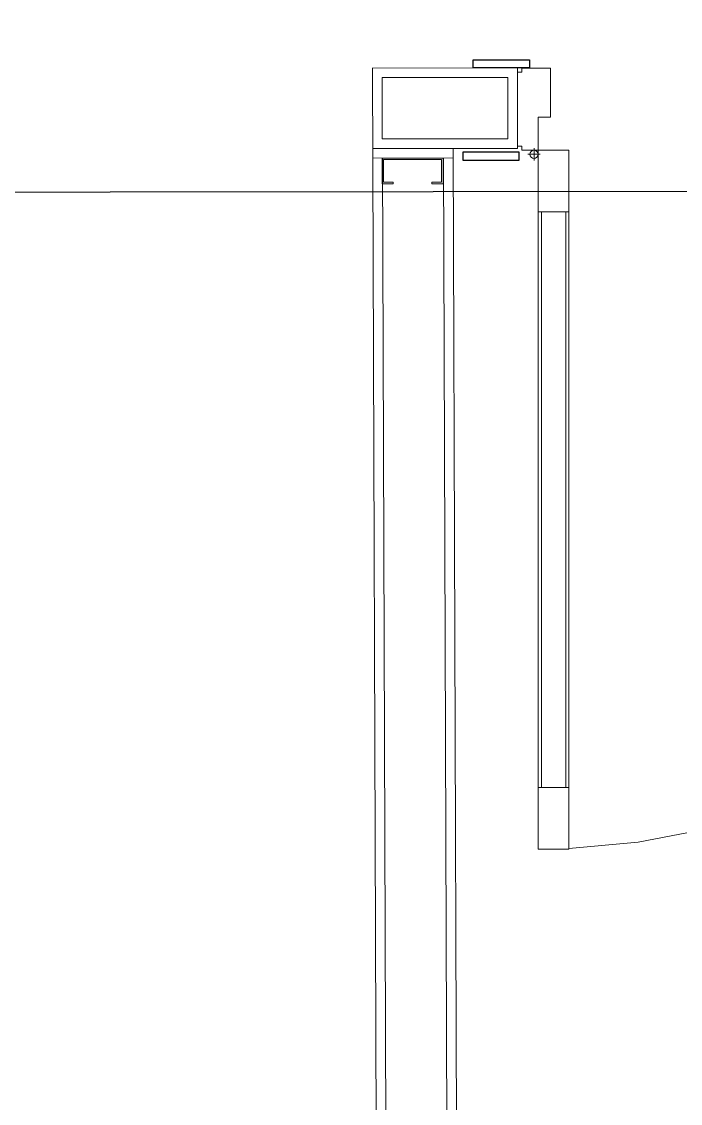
# Model space of a CAD drawing. Header units: inches. Extents: x 54 to 199, y 70 to 109.
# Drawn here: x 98.961 to 99.779, y 74.974 to 76.318 of the extents above; entities that cross this region are included whole.
import ezdxf
from ezdxf.enums import TextEntityAlignment as Align

# ---------------------------------------------------------------- set-up
doc = ezdxf.new("R2010")
doc.units = ezdxf.units.IN
doc.header["$MEASUREMENT"] = 0
doc.linetypes.add('21212-FC-A-XREF-GROUND FLOOR PLAN-REV-31-10-12$0$21201-TN-A-GROUND FLOOR PLAN-XREF-REV-20-03-12$2$HIDDEN2', pattern=[0.1875, 0.125, -0.0625])
for name, color, linetype, lineweight in [('21212-FC-A-XREF-GROUND FLOOR PLAN-REV-31-10-12$0$21201-TN-A-GROUND FLOOR PLAN-XREF-REV-20-03-12$2$DOOR-EEE', 182, 'Continuous', 13), ('21212-FC-A-XREF-GROUND FLOOR PLAN-REV-31-10-12$0$21201-TN-A-GROUND FLOOR PLAN-XREF-REV-20-03-12$2$Door-Frame-SW-EEE', 26, 'Continuous', 9), ('21212-FC-A-XREF-GROUND FLOOR PLAN-REV-31-10-12$0$Channels-EEE', 252, 'Continuous', 5), ('21212-FC-A-XREF-GROUND FLOOR PLAN-REV-31-10-12$0$GB-Wall-Cladding-EEE', 1, 'Continuous', 15)]:
    doc.layers.add(name, color=color, linetype=linetype, lineweight=lineweight)
doc.layers.add('door', color=17, linetype='Continuous')
doc.layers.add('GOLDCLADDING', color=7, linetype='Continuous', true_color=0xffc20a)
doc.styles.add('ROMANS', font='romans.shx')

# ---------------------------------------------------------------- blocks, each defined once
blk = doc.blocks.new('YJYJJYJTYJTY')
at = {"layer": '21212-FC-A-XREF-GROUND FLOOR PLAN-REV-31-10-12$0$21201-TN-A-GROUND FLOOR PLAN-XREF-REV-20-03-12$2$DOOR-EEE', "color": 252, "lineweight": 5, "ltscale": 250}
for p, q in [((4.3688, 3.2696, -0.0791), (4.3535, 3.2696, -0.0791)), ((4.3611, 3.2772, -0.0791), (4.3611, 3.2619, -0.0791))]:
    blk.add_line(p, q, dxfattribs=at)
at = {"layer": '21212-FC-A-XREF-GROUND FLOOR PLAN-REV-31-10-12$0$21201-TN-A-GROUND FLOOR PLAN-XREF-REV-20-03-12$2$DOOR-EEE', "color": 252, "ltscale": 250}
for p, q in [((4.3662, 3.2747, -0.0791), (4.4045, 3.2747, -0.0791)), ((4.3662, 3.2747, -0.0791), (4.3662, 2.4063, -0.0791)), ((4.4045, 3.2747, -0.0791), (4.4045, 2.4063, -0.0791)), ((4.3662, 3.1981, -0.0791), (4.4045, 3.1981, -0.0791)), ((4.3703, 3.1981, -0.0791), (4.3703, 2.483, -0.0791)), ((4.4005, 3.1981, -0.0791), (4.4005, 2.483, -0.0791)), ((4.3662, 2.483, -0.0791), (4.4045, 2.483, -0.0791)), ((4.3662, 2.4063, -0.0791), (4.4045, 2.4063, -0.0791))]:
    blk.add_line(p, q, dxfattribs=at)
at = {"layer": '21212-FC-A-XREF-GROUND FLOOR PLAN-REV-31-10-12$0$21201-TN-A-GROUND FLOOR PLAN-XREF-REV-20-03-12$2$DOOR-EEE', "color": 252, "lineweight": 5, "ltscale": 250}
blk.add_circle((4.3611, 3.2696, -0.0791), 0.00511, dxfattribs=at)
at = {"layer": '21212-FC-A-XREF-GROUND FLOOR PLAN-REV-31-10-12$0$21201-TN-A-GROUND FLOOR PLAN-XREF-REV-20-03-12$2$DOOR-EEE', "color": 252, "linetype": '21212-FC-A-XREF-GROUND FLOOR PLAN-REV-31-10-12$0$21201-TN-A-GROUND FLOOR PLAN-XREF-REV-20-03-12$2$HIDDEN2', "lineweight": 5, "ltscale": 500}
blk.add_arc((4.3662, 3.2747, -0.0791), 0.8684, 272.5286, 0, dxfattribs=at)
at = {"layer": '21212-FC-A-XREF-GROUND FLOOR PLAN-REV-31-10-12$0$21201-TN-A-GROUND FLOOR PLAN-XREF-REV-20-03-12$2$Door-Frame-SW-EEE', "color": 252, "ltscale": 250}
for p, q in [((4.3458, 3.3717, -0.0791), (4.3458, 3.3768, -0.0791)), ((4.3458, 3.3768, -0.0791), (4.3816, 3.3768, -0.0791)), ((4.3816, 3.3768, -0.0791), (4.3816, 3.3156, -0.0791)), ((4.3407, 3.2798, -0.0791), (4.3407, 3.3717, -0.0791)), ((4.3407, 3.3717, -0.0791), (4.3458, 3.3717, -0.0791)), ((4.3816, 3.3156, -0.0791), (4.3662, 3.3156, -0.0791)), ((4.3662, 3.3156, -0.0791), (4.3662, 3.2747, -0.0791)), ((4.3458, 3.2798, -0.0791), (4.3407, 3.2798, -0.0791)), ((4.3458, 3.2747, -0.0791), (4.3458, 3.2798, -0.0791)), ((4.3662, 3.2747, -0.0791), (4.3458, 3.2747, -0.0791))]:
    blk.add_line(p, q, dxfattribs=at)
at = {"layer": '21212-FC-A-XREF-GROUND FLOOR PLAN-REV-31-10-12$0$Channels-EEE', "color": 252}
for p, q in [((4.2482, 3.265, -0.0791), (4.1722, 3.265, -0.0791)), ((4.1722, 3.265, -0.0791), (4.1722, 3.233, -0.0791)), ((4.1742, 3.235, -0.0791), (4.1742, 3.263, -0.0791)), ((4.1742, 3.263, -0.0791), (4.2462, 3.263, -0.0791)), ((4.2462, 3.263, -0.0791), (4.2462, 3.235, -0.0791)), ((4.2482, 3.233, -0.0791), (4.2482, 3.265, -0.0791)), ((4.1722, 3.233, -0.0791), (4.1862, 3.233, -0.0791)), ((4.1862, 3.235, -0.0791), (4.1742, 3.235, -0.0791)), ((4.1862, 3.233, -0.0791), (4.1862, 3.235, -0.0791)), ((4.2462, 3.235, -0.0791), (4.2342, 3.235, -0.0791)), ((4.2342, 3.235, -0.0791), (4.2342, 3.233, -0.0791)), ((4.2342, 3.233, -0.0791), (4.2482, 3.233, -0.0791))]:
    blk.add_line(p, q, dxfattribs=at)
at = {"layer": '21212-FC-A-XREF-GROUND FLOOR PLAN-REV-31-10-12$0$GB-Wall-Cladding-EEE', "color": 252, "ltscale": 3}
for p, q in [((4.1602, 3.3765, -0.0791), (4.3406, 3.377, -0.0791)), ((4.1602, 3.377, -0.0791), (4.1663, 1.6565, -0.0791)), ((4.2602, 3.377, -0.0791), (4.2602, 3.3768, -0.0791)), ((4.3406, 3.277, -0.0791), (4.3406, 3.377, -0.0791)), ((4.1722, 3.365, -0.0791), (4.3286, 3.365, -0.0791)), ((4.1722, 3.365, -0.0791), (4.1725, 3.289, -0.0791)), ((4.3286, 3.289, -0.0791), (4.3286, 3.365, -0.0791)), ((4.1725, 3.289, -0.0791), (4.3286, 3.289, -0.0791)), ((4.1602, 3.277, -0.0791), (4.3406, 3.277, -0.0791)), ((4.2606, 3.277, -0.0791), (4.2663, 1.6594, -0.0791)), ((4.1602, 3.265, -0.0791), (4.2606, 3.2653, -0.0791)), ((4.1726, 3.265, -0.0791), (4.1783, 1.6714, -0.0791)), ((4.2486, 3.265, -0.0791), (4.2543, 1.6714, -0.0791))]:
    blk.add_line(p, q, dxfattribs=at)
at = {"layer": 'door', "color": 252}
for p, q in [((4.2854, 3.377, -0.0791), (4.2854, 3.387, -0.0791)), ((4.2854, 3.387, -0.0791), (4.3554, 3.387, -0.0791)), ((4.3554, 3.387, -0.0791), (4.3554, 3.377, -0.0791)), ((4.3554, 3.377, -0.0791), (4.2854, 3.377, -0.0791)), ((4.2726, 3.2724, -0.0791), (4.2726, 3.2624, -0.0791)), ((4.3426, 3.2724, -0.0791), (4.2726, 3.2724, -0.0791)), ((4.3426, 3.2624, -0.0791), (4.3426, 3.2724, -0.0791)), ((4.2726, 3.2624, -0.0791), (4.3426, 3.2624, -0.0791))]:
    blk.add_line(p, q, dxfattribs=at)
at = {"color": 252, "style": 'ROMANS'}
for p in [(4.7732, 7.306, -0.0791), (-4.2306, 7.1738, -0.0791), (-4.3022, 3.7717, -0.0791), (1.3636, 2.2432, -0.0791)]:
    blk.add_attdef('ELEV', text='', height=0.1035, dxfattribs=at).set_placement(p, align=Align.BOTTOM_LEFT)
for p in [(4.7732, 7.2372, -0.0791), (-4.2306, 7.105, -0.0791), (-4.3022, 3.7029, -0.0791), (1.3636, 2.1743, -0.0791)]:
    blk.add_attdef('LEVEL', text='', height=0.1035, dxfattribs=at).set_placement(p, align=Align.TOP_LEFT)

msp = doc.modelspace()

# ---------------------------------------------------------------- linework, layer by layer
at = {"elevation": 0}
msp.add_lwpolyline([(95.8578, 75.5412), (95.8578, 76.1033), (101.8815, 76.1096), (101.8164, 74.4409), (102.7826, 74.4409), (102.7826, 77.3421), (102.3398, 77.3421), (102.3398, 78.061), (102.7826, 78.061), (102.9761, 78.061)], dxfattribs=at)

# ---------------------------------------------------------------- block references
at = {"layer": 'GOLDCLADDING'}
msp.add_blockref('YJYJJYJTYJTY', (95.2365, 72.8835, 0.0791), dxfattribs=at)

doc.saveas('drawing.dxf')
